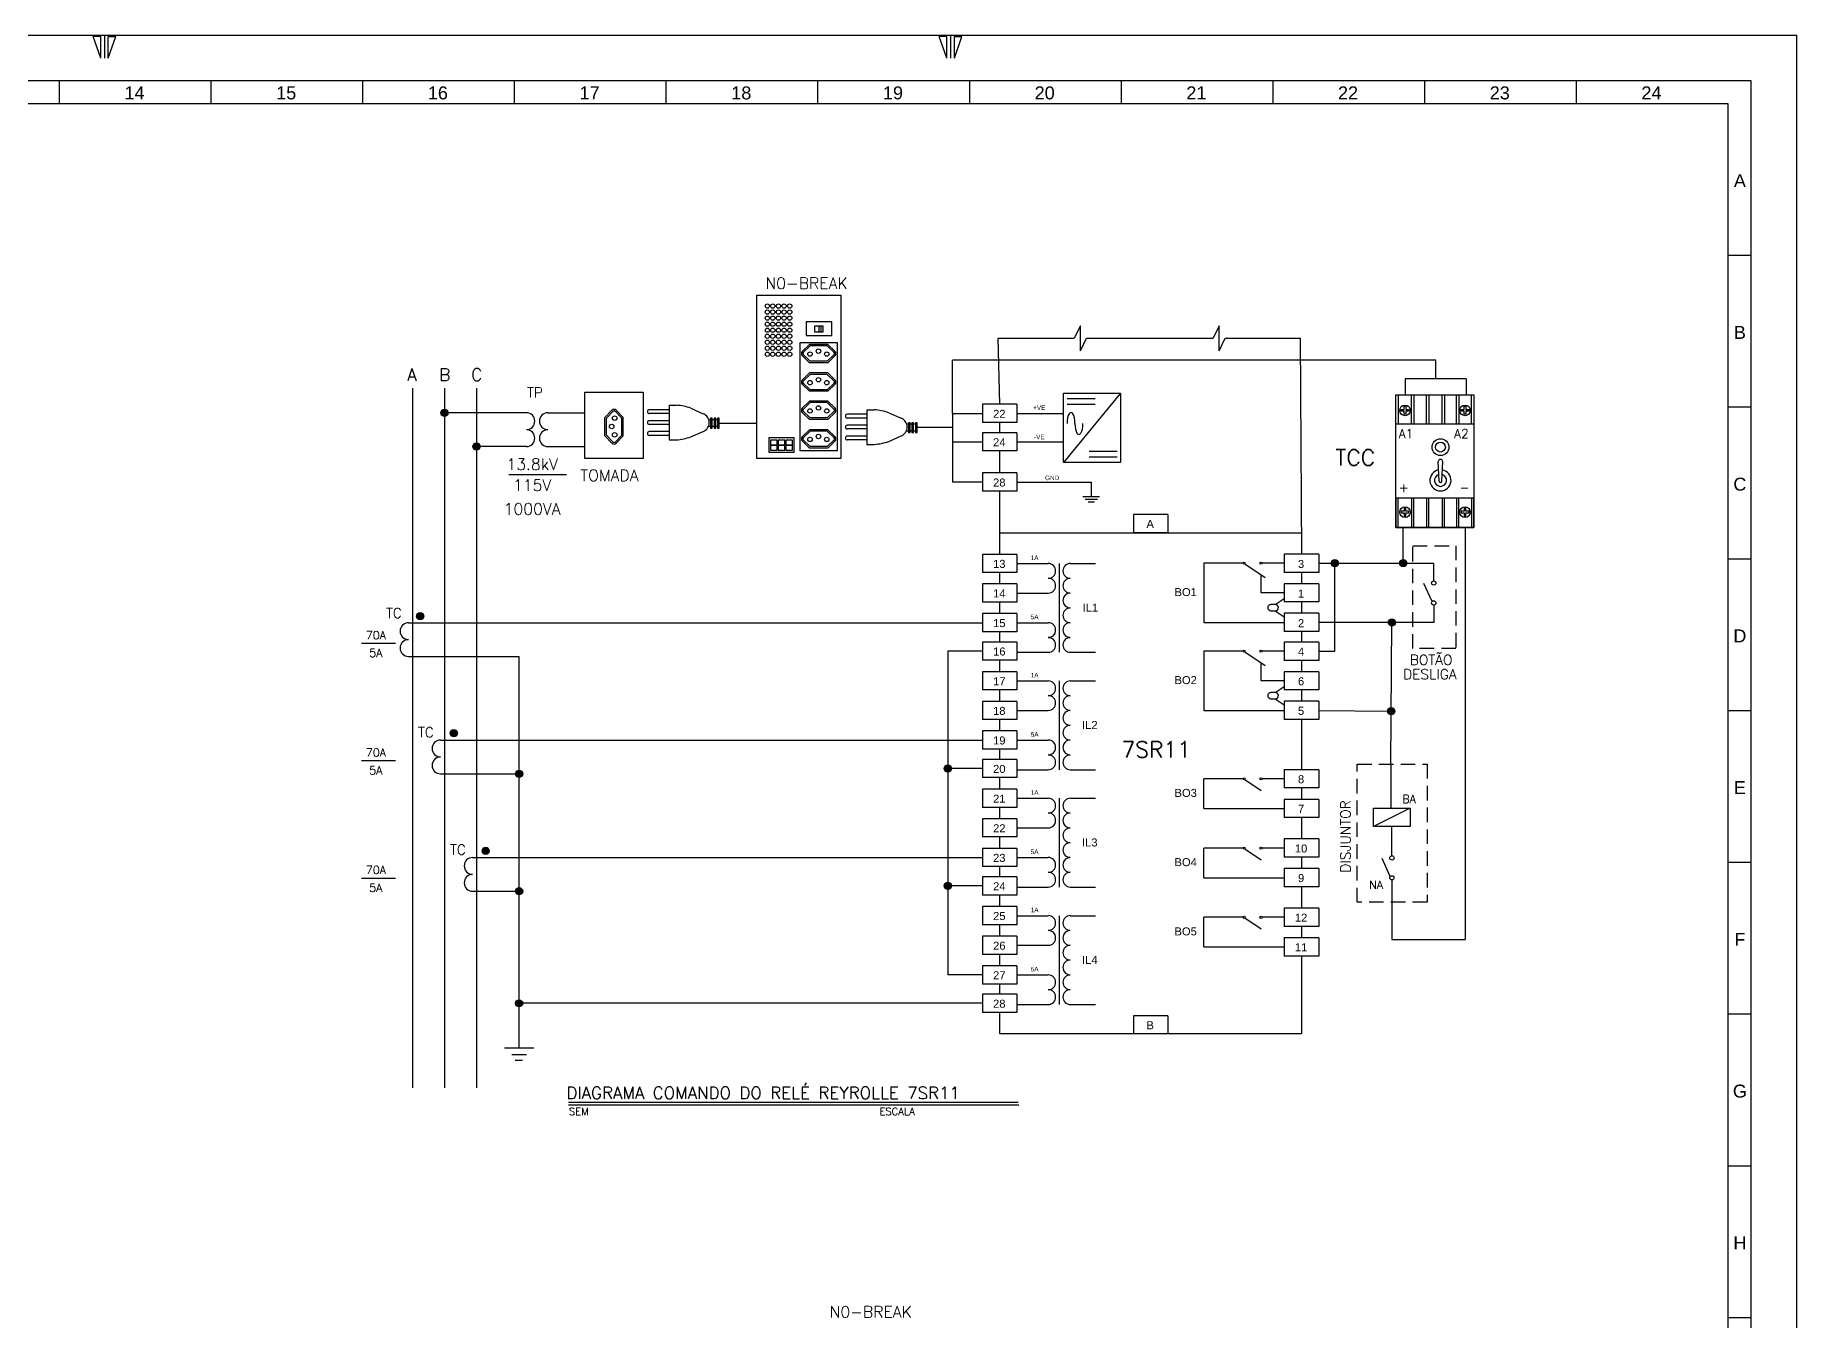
# Model space of a CAD drawing. Header units: millimetres. Extents: x 4701 to 5972, y 985 to 1750.
# Drawn here: x 5156.5 to 5541.6, y 1370.2 to 1651.3 of the extents above; entities that cross this region are included whole.
import ezdxf
from ezdxf.enums import TextEntityAlignment as Align

# ---------------------------------------------------------------- set-up
doc = ezdxf.new("R2010")
doc.units = ezdxf.units.MM
doc.linetypes.add('DASHED', pattern=[19.05, 12.7, -6.35])
for name, color, linetype in [('CT00035', 2, 'Continuous'), ('DIMENSÕES', 1, 'Continuous'), ('HACHURAS', 6, 'Continuous'), ('PEN1', 1, 'Continuous'), ('PEN2', 2, 'Continuous'), ('PEN3', 3, 'Continuous'), ('PEN4', 4, 'Continuous'), ('PEN6', 6, 'Continuous'), ('TEXTO 2', 2, 'Continuous'), ('TEXTO 4', 4, 'Continuous'), ('TEXTO3', 3, 'Continuous')]:
    doc.layers.add(name, color=color, linetype=linetype)
doc.styles.add('ROMANS', font='romans.shx', dxfattribs={"height": 1.8})
doc.styles.add('ROMANS1', font='romans.shx', dxfattribs={"height": 1.8})
doc.styles.get("Standard").update_dxf_attribs({"font": 'arial.ttf'})
doc.styles.add('TEXTO STAHL', font='arial.ttf')

msp = doc.modelspace()

# ---------------------------------------------------------------- hatches: boundary and pattern name
at = {"layer": 'TEXTO3'}
h = msp.add_hatch(color=256, dxfattribs=at)
h.paths.add_polyline_path([(5245.97, 1569.51, 0.414214), (5245.18, 1568.73), (5245.97, 1568.73)])
h.paths.add_polyline_path([(5245.97, 1569.51), (5245.97, 1568.73), (5246.76, 1568.73, 0.414214)])
h.paths.add_polyline_path([(5246.76, 1568.73), (5245.18, 1568.73, 1)])
h = msp.add_hatch(color=256, dxfattribs=at)
h.paths.add_polyline_path([(5252.97, 1562.14, 0.414214), (5252.18, 1561.35), (5252.97, 1561.35)])
h.paths.add_polyline_path([(5252.97, 1562.14), (5252.97, 1561.35), (5253.76, 1561.35, 0.414214)])
h.paths.add_polyline_path([(5253.76, 1561.35), (5252.18, 1561.35, 1)])
h = msp.add_hatch(color=256, dxfattribs=at)
h.paths.add_polyline_path([(5440.65, 1536.62, 0.414214), (5439.86, 1535.84), (5440.65, 1535.84)])
h.paths.add_polyline_path([(5440.65, 1536.62), (5440.65, 1535.84), (5441.43, 1535.84, 0.414214)])
h.paths.add_polyline_path([(5441.43, 1535.84), (5439.86, 1535.84, 1)])
h = msp.add_hatch(color=256, dxfattribs=at)
h.paths.add_polyline_path([(5455.61, 1536.62, 0.414214), (5454.82, 1535.84), (5455.61, 1535.84)])
h.paths.add_polyline_path([(5455.61, 1536.62), (5455.61, 1535.84), (5456.4, 1535.84, 0.414214)])
h.paths.add_polyline_path([(5456.4, 1535.84), (5454.82, 1535.84, 1)])
h = msp.add_hatch(color=256, dxfattribs=at)
h.paths.add_polyline_path([(5240.67, 1525.06, 0.414214), (5239.88, 1524.27), (5240.67, 1524.27)])
h.paths.add_polyline_path([(5240.67, 1525.06), (5240.67, 1524.27), (5241.46, 1524.27, 0.414214)])
h.paths.add_polyline_path([(5241.46, 1524.27), (5239.88, 1524.27, 1)])
h = msp.add_hatch(color=256, dxfattribs=at)
h.paths.add_polyline_path([(5453.12, 1523.68, 0.414214), (5452.34, 1522.89), (5453.12, 1522.89)])
h.paths.add_polyline_path([(5453.12, 1523.68), (5453.12, 1522.89), (5453.91, 1522.89, 0.414214)])
h.paths.add_polyline_path([(5453.91, 1522.89), (5452.34, 1522.89, 1)])
h = msp.add_hatch(color=256, dxfattribs=at)
h.paths.add_polyline_path([(5452.99, 1504.28, 0.414214), (5452.2, 1503.49), (5452.99, 1503.49)])
h.paths.add_polyline_path([(5452.99, 1504.28), (5452.99, 1503.49), (5453.78, 1503.49, 0.414214)])
h.paths.add_polyline_path([(5453.78, 1503.49), (5452.2, 1503.49, 1)])
h = msp.add_hatch(color=256, dxfattribs=at)
h.paths.add_polyline_path([(5248.03, 1499.46, 0.414214), (5247.24, 1498.68), (5248.03, 1498.68)])
h.paths.add_polyline_path([(5248.03, 1499.46), (5248.03, 1498.68), (5248.81, 1498.68, 0.414214)])
h.paths.add_polyline_path([(5248.81, 1498.68), (5247.24, 1498.68, 1)])
h = msp.add_hatch(color=256, dxfattribs=at)
h.paths.add_polyline_path([(5262.29, 1490.58, 0.414214), (5261.51, 1489.79), (5262.29, 1489.79)])
h.paths.add_polyline_path([(5262.29, 1490.58), (5262.29, 1489.79), (5263.08, 1489.79, 0.414214)])
h.paths.add_polyline_path([(5263.08, 1489.79), (5261.51, 1489.79, 1)])
h = msp.add_hatch(color=256, dxfattribs=at)
h.paths.add_polyline_path([(5356.02, 1491.74, 0.414214), (5355.23, 1490.95), (5356.02, 1490.95)])
h.paths.add_polyline_path([(5356.02, 1491.74), (5356.02, 1490.95), (5356.81, 1490.95, 0.414214)])
h.paths.add_polyline_path([(5356.81, 1490.95), (5355.23, 1490.95, 1)])
h = msp.add_hatch(color=256, dxfattribs=at)
h.paths.add_polyline_path([(5254.98, 1473.76, 0.414214), (5254.2, 1472.97), (5254.98, 1472.97)])
h.paths.add_polyline_path([(5254.98, 1473.76), (5254.98, 1472.97), (5255.77, 1472.97, 0.414214)])
h.paths.add_polyline_path([(5255.77, 1472.97), (5254.2, 1472.97, 1)])
h = msp.add_hatch(color=256, dxfattribs=at)
h.paths.add_polyline_path([(5262.29, 1464.91, 0.414214), (5261.51, 1464.12), (5262.29, 1464.12)])
h.paths.add_polyline_path([(5262.29, 1464.91), (5262.29, 1464.12), (5263.08, 1464.12, 0.414214)])
h.paths.add_polyline_path([(5263.08, 1464.12), (5261.51, 1464.12, 1)])
h = msp.add_hatch(color=256, dxfattribs=at)
h.paths.add_polyline_path([(5356.02, 1466.07, 0.414214), (5355.23, 1465.28), (5356.02, 1465.28)])
h.paths.add_polyline_path([(5356.02, 1466.07), (5356.02, 1465.28), (5356.81, 1465.28, 0.414214)])
h.paths.add_polyline_path([(5356.81, 1465.28), (5355.23, 1465.28, 1)])
h = msp.add_hatch(color=256, dxfattribs=at)
h.paths.add_polyline_path([(5262.29, 1440.4, 0.414214), (5261.51, 1439.61), (5262.29, 1439.61)])
h.paths.add_polyline_path([(5262.29, 1440.4), (5262.29, 1439.61), (5263.08, 1439.61, 0.414214)])
h.paths.add_polyline_path([(5263.08, 1439.61), (5261.51, 1439.61, 1)])

# ---------------------------------------------------------------- linework, layer by layer
at = {"layer": 'DIMENSÕES'}
for p, q in [((5393.8, 1573.03), (5381.35, 1557.84)), ((5382.09, 1571.87), (5388.23, 1571.87)), ((5363.61, 1570.58), (5363.61, 1566.59)), ((5371.15, 1570.58), (5363.61, 1570.58)), ((5371.15, 1570.58), (5371.15, 1566.59)), ((5371.15, 1568.58), (5381.35, 1568.58)), ((5382.09, 1570.59), (5388.23, 1570.59)), ((5371.15, 1566.59), (5363.61, 1566.59)), ((5363.61, 1564.36), (5363.61, 1560.38)), ((5371.15, 1564.36), (5363.61, 1564.36)), ((5371.15, 1564.36), (5371.15, 1560.38)), ((5371.15, 1560.38), (5363.61, 1560.38)), ((5371.15, 1562.37), (5381.35, 1562.37)), ((5393.06, 1560.28), (5386.92, 1560.28)), ((5393.06, 1559), (5386.92, 1559)), ((5260.04, 1555.2), (5272.62, 1555.2)), ((5363.61, 1555.57), (5363.61, 1551.58)), ((5371.15, 1555.57), (5363.61, 1555.57)), ((5371.15, 1555.57), (5371.15, 1551.58)), ((5371.15, 1553.57), (5387.38, 1553.57)), ((5387.38, 1553.57), (5387.38, 1550.4)), ((5371.15, 1551.58), (5363.61, 1551.58)), ((5385.56, 1550.4), (5389.2, 1550.4)), ((5386.02, 1549.82), (5388.74, 1549.82)), ((5386.7, 1549.24), (5388.06, 1549.24)), ((5363.61, 1537.77), (5363.61, 1533.79)), ((5371.15, 1537.77), (5363.61, 1537.77)), ((5371.15, 1537.77), (5371.15, 1533.79)), ((5429.59, 1537.83), (5429.59, 1533.84)), ((5437.13, 1537.83), (5429.59, 1537.83)), ((5437.13, 1537.83), (5437.13, 1533.84)), ((5371.15, 1533.79), (5363.61, 1533.79)), ((5380.4, 1535.78), (5380.4, 1516.36)), ((5437.13, 1533.84), (5429.59, 1533.84)), ((5433.36, 1533.84), (5433.36, 1531.36)), ((5363.61, 1531.3), (5363.61, 1527.31)), ((5371.15, 1531.3), (5363.61, 1531.3)), ((5371.15, 1531.3), (5371.15, 1527.31)), ((5429.59, 1531.36), (5429.59, 1527.37)), ((5437.13, 1531.36), (5429.59, 1531.36)), ((5437.13, 1531.36), (5437.13, 1527.37)), ((5371.15, 1527.31), (5363.61, 1527.31)), ((5427.63, 1526.82), (5429.59, 1528.13)), ((5427.63, 1525.43), (5429.59, 1524.12)), ((5437.13, 1527.37), (5429.59, 1527.37)), ((5433.36, 1527.37), (5433.36, 1524.88)), ((5363.61, 1524.83), (5363.61, 1520.84)), ((5371.15, 1524.83), (5363.61, 1524.83)), ((5371.15, 1524.83), (5371.15, 1520.84)), ((5429.59, 1524.88), (5429.59, 1520.9)), ((5437.13, 1524.88), (5429.59, 1524.88)), ((5437.13, 1524.88), (5437.13, 1520.9)), ((5371.15, 1520.84), (5363.61, 1520.84)), ((5363.61, 1518.61), (5363.61, 1514.62)), ((5371.15, 1518.61), (5363.61, 1518.61)), ((5371.15, 1518.61), (5371.15, 1514.62)), ((5437.13, 1520.9), (5429.59, 1520.9)), ((5429.59, 1518.59), (5429.59, 1514.6)), ((5437.13, 1518.59), (5429.59, 1518.59)), ((5433.36, 1520.9), (5433.36, 1518.59)), ((5437.13, 1518.59), (5437.13, 1514.6)), ((5371.15, 1514.62), (5363.61, 1514.62)), ((5437.13, 1514.6), (5429.59, 1514.6)), ((5433.36, 1514.6), (5433.36, 1512.12)), ((5363.61, 1512.11), (5363.61, 1508.12)), ((5371.15, 1512.11), (5363.61, 1512.11)), ((5371.15, 1512.11), (5371.15, 1508.12)), ((5380.4, 1510.11), (5380.4, 1490.69)), ((5429.59, 1512.12), (5429.59, 1508.13)), ((5437.13, 1512.12), (5429.59, 1512.12)), ((5437.13, 1512.12), (5437.13, 1508.13)), ((5371.15, 1508.12), (5363.61, 1508.12)), ((5427.63, 1507.58), (5429.59, 1508.89)), ((5427.63, 1506.19), (5429.59, 1504.88)), ((5437.13, 1508.13), (5429.59, 1508.13)), ((5433.36, 1508.13), (5433.36, 1505.64)), ((5363.61, 1505.63), (5363.61, 1501.64)), ((5371.15, 1505.63), (5363.61, 1505.63)), ((5371.15, 1505.63), (5371.15, 1501.64)), ((5429.59, 1505.64), (5429.59, 1501.66)), ((5437.13, 1505.64), (5429.59, 1505.64)), ((5437.13, 1505.64), (5437.13, 1501.66)), ((5371.15, 1501.64), (5363.61, 1501.64)), ((5363.61, 1499.16), (5363.61, 1495.17)), ((5371.15, 1499.16), (5363.61, 1499.16)), ((5371.15, 1499.16), (5371.15, 1495.17)), ((5437.13, 1501.66), (5429.59, 1501.66)), ((5371.15, 1495.17), (5363.61, 1495.17)), ((5363.61, 1492.94), (5363.61, 1488.96)), ((5371.15, 1492.94), (5363.61, 1492.94)), ((5371.15, 1492.94), (5371.15, 1488.96)), ((5429.59, 1490.68), (5429.59, 1486.7)), ((5437.13, 1490.68), (5429.59, 1490.68)), ((5437.13, 1490.68), (5437.13, 1486.7)), ((5371.15, 1488.96), (5363.61, 1488.96)), ((5437.13, 1486.7), (5429.59, 1486.7)), ((5363.61, 1486.44), (5363.61, 1482.45)), ((5371.15, 1486.44), (5363.61, 1486.44)), ((5371.15, 1486.44), (5371.15, 1482.45)), ((5380.4, 1484.44), (5380.4, 1465.02)), ((5429.59, 1484.21), (5429.59, 1480.22)), ((5437.13, 1484.21), (5429.59, 1484.21)), ((5437.13, 1484.21), (5437.13, 1480.22)), ((5371.15, 1482.45), (5363.61, 1482.45)), ((5363.61, 1479.96), (5363.61, 1475.98)), ((5371.15, 1479.96), (5363.61, 1479.96)), ((5371.15, 1479.96), (5371.15, 1475.98)), ((5437.13, 1480.22), (5429.59, 1480.22)), ((5371.15, 1475.98), (5363.61, 1475.98)), ((5429.59, 1475.55), (5429.59, 1471.56)), ((5437.13, 1475.55), (5429.59, 1475.55)), ((5437.13, 1475.55), (5437.13, 1471.56)), ((5363.61, 1473.49), (5363.61, 1469.5)), ((5371.15, 1473.49), (5363.61, 1473.49)), ((5371.15, 1473.49), (5371.15, 1469.5)), ((5437.13, 1471.56), (5429.59, 1471.56)), ((5371.15, 1469.5), (5363.61, 1469.5)), ((5429.59, 1469.07), (5429.59, 1465.09)), ((5437.13, 1469.07), (5429.59, 1469.07)), ((5437.13, 1469.07), (5437.13, 1465.09)), ((5363.61, 1467.27), (5363.61, 1463.29)), ((5371.15, 1467.27), (5363.61, 1467.27)), ((5371.15, 1467.27), (5371.15, 1463.29)), ((5437.13, 1465.09), (5429.59, 1465.09)), ((5371.15, 1463.29), (5363.61, 1463.29)), ((5363.61, 1460.77), (5363.61, 1456.78)), ((5371.15, 1460.77), (5363.61, 1460.77)), ((5371.15, 1460.77), (5371.15, 1456.78)), ((5429.59, 1460.41), (5429.59, 1456.42)), ((5437.13, 1460.41), (5429.59, 1460.41)), ((5437.13, 1460.41), (5437.13, 1456.42)), ((5371.15, 1456.78), (5363.61, 1456.78)), ((5380.4, 1458.77), (5380.4, 1439.35)), ((5437.13, 1456.42), (5429.59, 1456.42)), ((5363.61, 1454.3), (5363.61, 1450.31)), ((5371.15, 1454.3), (5363.61, 1454.3)), ((5371.15, 1454.3), (5371.15, 1450.31)), ((5429.59, 1453.94), (5429.59, 1449.95)), ((5437.13, 1453.94), (5429.59, 1453.94)), ((5437.13, 1453.94), (5437.13, 1449.95)), ((5371.15, 1450.31), (5363.61, 1450.31)), ((5437.13, 1449.95), (5429.59, 1449.95)), ((5363.61, 1447.82), (5363.61, 1443.83)), ((5371.15, 1447.82), (5363.61, 1447.82)), ((5371.15, 1447.82), (5371.15, 1443.83)), ((5371.15, 1443.83), (5363.61, 1443.83)), ((5363.61, 1441.61), (5363.61, 1437.62)), ((5371.15, 1441.61), (5363.61, 1441.61)), ((5371.15, 1441.61), (5371.15, 1437.62)), ((5371.15, 1437.62), (5363.61, 1437.62))]:
    msp.add_line(p, q, dxfattribs=at)
msp.add_lwpolyline([(5381.35, 1573.03), (5393.8, 1573.03), (5393.8, 1557.84), (5381.35, 1557.84)], close=True, dxfattribs=at)
for points in [[(5427.63, 1526.82), (5426.67, 1526.82)], [(5426.67, 1525.43), (5427.63, 1525.43)], [(5427.63, 1507.58), (5426.67, 1507.58)], [(5426.67, 1506.19), (5427.63, 1506.19)]]:
    msp.add_lwpolyline(points, dxfattribs=at)
for centre, start, end in [((5426.67, 1526.13), 90, 270), ((5427.63, 1526.13), 270, 90), ((5426.67, 1506.89), 90, 270), ((5427.63, 1506.89), 270, 90)]:
    msp.add_arc(centre, 0.697, start, end, dxfattribs=at)
for centre, start_param, end_param in [((5382.96, 1566.39), 1.570796, 4.712389), ((5384.69, 1566.39), 4.712389, 7.853982)]:
    msp.add_ellipse(centre, major_axis=(0, -2.43), ratio=0.355264, start_param=start_param, end_param=end_param, dxfattribs=at)
at = {"layer": 'HACHURAS'}
for p, q in [((5420.99, 1535.71), (5425.38, 1532.69)), ((5461.91, 1527.45), (5460.12, 1531.39)), ((5420.99, 1516.47), (5425.38, 1513.45)), ((5420.99, 1488.56), (5424.51, 1486.15)), ((5420.99, 1473.42), (5424.51, 1471.01)), ((5452.76, 1467.35), (5450.98, 1471.28)), ((5420.99, 1458.28), (5424.51, 1455.87))]:
    msp.add_line(p, q, dxfattribs=at)
at = {"layer": 'PEN1'}
for p, q in [((4700.64, 1651.28), (5541.64, 1651.28)), ((5170.82, 1651), (5169.16, 1651)), ((5170.82, 1646.28), (5169.16, 1651)), ((5170.82, 1646.28), (5170.82, 1651)), ((5171.64, 1651.28), (5171.64, 1646.28)), ((5172.45, 1646.28), (5172.45, 1651)), ((5172.45, 1651), (5174.11, 1651)), ((5172.45, 1646.28), (5174.11, 1651)), ((5355.82, 1651), (5354.16, 1651)), ((5355.82, 1646.28), (5354.16, 1651)), ((5355.82, 1646.28), (5355.82, 1651)), ((5356.64, 1651.28), (5356.64, 1646.28)), ((5357.45, 1646.28), (5357.45, 1651)), ((5357.45, 1651), (5359.11, 1651)), ((5357.45, 1646.28), (5359.11, 1651)), ((5541.64, 1057.28), (5541.64, 1651.28)), ((5161.81, 1636.28), (5161.81, 1641.28)), ((5194.97, 1636.28), (5194.97, 1641.28)), ((5228.14, 1636.28), (5228.14, 1641.28)), ((5261.31, 1636.28), (5261.31, 1641.28)), ((5294.47, 1636.28), (5294.47, 1641.28)), ((5327.64, 1636.28), (5327.64, 1641.28)), ((5360.81, 1636.28), (5360.81, 1641.28)), ((5393.97, 1636.28), (5393.97, 1641.28)), ((5427.14, 1636.28), (5427.14, 1641.28)), ((5460.31, 1636.28), (5460.31, 1641.28)), ((5493.47, 1636.28), (5493.47, 1641.28)), ((5526.64, 1636.28), (4730.64, 1636.28)), ((5526.64, 1072.28), (5526.64, 1636.28)), ((5531.64, 1603.1), (5526.64, 1603.1)), ((5385.01, 1587.73), (5383.67, 1585.01)), ((5385.01, 1582.29), (5385.01, 1587.73)), ((5415.38, 1587.73), (5414.04, 1585.01)), ((5415.38, 1582.29), (5415.38, 1587.73)), ((5385.01, 1582.29), (5386.31, 1585.01)), ((5415.38, 1582.29), (5416.68, 1585.01)), ((5531.64, 1569.93), (5526.64, 1569.93)), ((5531.64, 1536.75), (5526.64, 1536.75)), ((5227.81, 1518.35), (5235.23, 1518.35)), ((5531.64, 1503.57), (5526.64, 1503.57)), ((5227.81, 1492.68), (5235.23, 1492.68)), ((5457.12, 1482.28), (5449.12, 1478.28)), ((5531.64, 1470.4), (5526.64, 1470.4)), ((5227.81, 1467.01), (5235.23, 1467.01)), ((5531.64, 1437.22), (5526.64, 1437.22)), ((5531.64, 1404.04), (5526.64, 1404.04)), ((5531.64, 1370.87), (5526.64, 1370.87))]:
    msp.add_line(p, q, dxfattribs=at)
at = {"layer": 'PEN1', "color": 1}
for p, q in [((5325.78, 1583.69), (5324.17, 1582.14)), ((5325.91, 1583.36), (5324.4, 1581.9)), ((5329.8, 1583.69), (5325.78, 1583.69)), ((5329.67, 1583.36), (5325.91, 1583.36)), ((5329.67, 1583.36), (5331.18, 1581.9)), ((5329.8, 1583.69), (5331.41, 1582.14)), ((5325.78, 1579.67), (5324.17, 1581.23)), ((5325.91, 1580), (5324.4, 1581.46)), ((5329.8, 1579.67), (5325.78, 1579.67)), ((5329.8, 1579.67), (5325.78, 1579.67)), ((5329.67, 1580), (5325.91, 1580)), ((5329.67, 1580), (5331.18, 1581.46)), ((5329.8, 1579.67), (5331.41, 1581.23)), ((5325.78, 1577.45), (5324.17, 1575.89)), ((5325.91, 1577.12), (5324.4, 1575.66)), ((5329.8, 1577.45), (5325.78, 1577.45)), ((5329.67, 1577.12), (5325.91, 1577.12)), ((5329.67, 1577.12), (5331.18, 1575.66)), ((5329.8, 1577.45), (5331.41, 1575.89)), ((5325.78, 1573.43), (5324.17, 1574.98)), ((5325.91, 1573.76), (5324.4, 1575.22)), ((5329.8, 1573.43), (5325.78, 1573.43)), ((5329.8, 1573.43), (5325.78, 1573.43)), ((5329.67, 1573.76), (5325.91, 1573.76)), ((5329.67, 1573.76), (5331.18, 1575.22)), ((5329.8, 1573.43), (5331.41, 1574.98)), ((5281.05, 1567.68), (5282.6, 1569.29)), ((5281.05, 1563.67), (5281.05, 1567.68)), ((5281.38, 1567.55), (5282.84, 1569.06)), ((5281.38, 1563.8), (5281.38, 1567.55)), ((5284.74, 1567.55), (5283.28, 1569.06)), ((5285.07, 1567.68), (5283.51, 1569.29)), ((5284.74, 1563.8), (5284.74, 1567.55)), ((5285.07, 1563.67), (5285.07, 1567.68)), ((5285.07, 1563.67), (5285.07, 1567.68)), ((5295.07, 1569.39), (5290.75, 1569.39)), ((5295.07, 1568.58), (5290.75, 1568.58)), ((5325.78, 1571.28), (5324.17, 1569.72)), ((5325.78, 1567.26), (5324.17, 1568.81)), ((5325.91, 1570.95), (5324.4, 1569.48)), ((5325.91, 1567.59), (5324.4, 1569.05)), ((5329.8, 1571.28), (5325.78, 1571.28)), ((5329.67, 1570.95), (5325.91, 1570.95)), ((5329.67, 1567.59), (5325.91, 1567.59)), ((5329.67, 1570.95), (5331.18, 1569.48)), ((5329.67, 1567.59), (5331.18, 1569.05)), ((5329.8, 1571.28), (5331.41, 1569.72)), ((5329.8, 1567.26), (5331.41, 1568.81)), ((5338.35, 1568.4), (5334.03, 1568.4)), ((5338.35, 1567.58), (5334.03, 1567.58)), ((5281.38, 1563.8), (5282.84, 1562.29)), ((5284.74, 1563.8), (5283.28, 1562.29)), ((5295.07, 1567), (5290.75, 1567)), ((5295.07, 1566.19), (5290.75, 1566.19)), ((5295.07, 1564.61), (5290.75, 1564.61)), ((5295.07, 1563.79), (5290.75, 1563.79)), ((5304.16, 1565.72), (5303.66, 1565.72)), ((5304.16, 1567.22), (5303.76, 1567.22)), ((5304.92, 1567.22), (5304.51, 1567.22)), ((5304.92, 1565.72), (5304.51, 1565.72)), ((5305.68, 1567.22), (5305.27, 1567.22)), ((5305.68, 1565.72), (5305.27, 1565.72)), ((5325.78, 1565.03), (5324.17, 1563.48)), ((5325.91, 1564.7), (5324.4, 1563.24)), ((5329.8, 1567.26), (5325.78, 1567.26)), ((5329.8, 1567.26), (5325.78, 1567.26)), ((5329.8, 1565.03), (5325.78, 1565.03)), ((5329.67, 1564.7), (5325.91, 1564.7)), ((5329.67, 1564.7), (5331.18, 1563.24)), ((5329.8, 1565.03), (5331.41, 1563.48)), ((5338.35, 1566.01), (5334.03, 1566.01)), ((5338.35, 1565.19), (5334.03, 1565.19)), ((5347.43, 1564.72), (5346.93, 1564.72)), ((5347.43, 1566.23), (5347.03, 1566.23)), ((5348.19, 1566.23), (5347.78, 1566.23)), ((5348.19, 1564.72), (5347.78, 1564.72)), ((5348.95, 1566.23), (5348.55, 1566.23)), ((5348.95, 1564.72), (5348.55, 1564.72)), ((5281.05, 1563.67), (5282.6, 1562.06)), ((5285.07, 1563.67), (5283.51, 1562.06)), ((5325.78, 1561.01), (5324.17, 1562.57)), ((5325.91, 1561.34), (5324.4, 1562.81)), ((5329.8, 1561.01), (5325.78, 1561.01)), ((5329.8, 1561.01), (5325.78, 1561.01)), ((5329.67, 1561.34), (5325.91, 1561.34)), ((5329.67, 1561.34), (5331.18, 1562.81)), ((5329.8, 1561.01), (5331.41, 1562.57)), ((5338.35, 1563.62), (5334.03, 1563.62)), ((5338.35, 1562.8), (5334.03, 1562.8)), ((5463.43, 1553.79), (5463.26, 1558.06)), ((5464.05, 1553.79), (5464.22, 1558.06)), ((5371.56, 1417.31), (5273.08, 1417.31))]:
    msp.add_line(p, q, dxfattribs=at)
for points in [[(5330.69, 1588.65), (5325.09, 1588.65), (5325.09, 1585.66), (5330.69, 1585.66)], [(5328.8, 1587.68), (5326.85, 1587.68), (5326.85, 1586.45), (5328.8, 1586.45)], [(5328.32, 1587.68), (5327.82, 1587.68), (5327.82, 1586.45), (5328.32, 1586.45)], [(5331.89, 1584.02), (5323.69, 1584.02), (5323.69, 1560.47), (5331.89, 1560.47)], [(5453.96, 1572.64), (5471.03, 1572.64), (5471.03, 1543.63), (5453.96, 1543.63)], [(5453.96, 1572.64), (5471.03, 1572.64), (5471.03, 1566.21), (5453.96, 1566.21)], [(5453.96, 1572.64), (5454.49, 1572.64), (5454.49, 1566.21), (5453.96, 1566.21)], [(5457.38, 1572.64), (5457.92, 1572.64), (5457.92, 1566.21), (5457.38, 1566.21)], [(5460.68, 1572.64), (5461.22, 1572.64), (5461.22, 1566.21), (5460.68, 1566.21)], [(5464.08, 1572.64), (5464.61, 1572.64), (5464.61, 1566.21), (5464.08, 1566.21)], [(5467.22, 1572.64), (5467.75, 1572.64), (5467.75, 1566.21), (5467.22, 1566.21)], [(5470.5, 1572.64), (5471.03, 1572.64), (5471.03, 1566.21), (5470.5, 1566.21)], [(5304.51, 1567.54), (5304.16, 1567.54), (5304.16, 1565.39), (5304.51, 1565.39)], [(5305.27, 1567.54), (5304.92, 1567.54), (5304.92, 1565.39), (5305.27, 1565.39)], [(5306.04, 1567.54), (5305.68, 1567.54), (5305.68, 1565.39), (5306.04, 1565.39)], [(5347.78, 1566.55), (5347.43, 1566.55), (5347.43, 1564.4), (5347.78, 1564.4)], [(5348.55, 1566.55), (5348.19, 1566.55), (5348.19, 1564.4), (5348.55, 1564.4)], [(5349.31, 1566.55), (5348.95, 1566.55), (5348.95, 1564.4), (5349.31, 1564.4)], [(5322.45, 1563.26), (5316.91, 1563.26), (5316.91, 1560.11), (5322.45, 1560.11)], [(5318.72, 1562.71), (5317.28, 1562.71), (5317.28, 1561.72), (5318.72, 1561.72)], [(5318.72, 1561.57), (5317.28, 1561.57), (5317.28, 1560.59), (5318.72, 1560.59)], [(5320.37, 1562.71), (5318.93, 1562.71), (5318.93, 1561.72), (5320.37, 1561.72)], [(5320.37, 1561.57), (5318.93, 1561.57), (5318.93, 1560.59), (5320.37, 1560.59)], [(5322.03, 1562.71), (5320.59, 1562.71), (5320.59, 1561.72), (5322.03, 1561.72)], [(5322.03, 1561.57), (5320.59, 1561.57), (5320.59, 1560.59), (5322.03, 1560.59)], [(5453.96, 1543.63), (5471.03, 1543.63), (5471.03, 1550.05), (5453.96, 1550.05)], [(5453.96, 1543.63), (5454.49, 1543.63), (5454.49, 1550.05), (5453.96, 1550.05)], [(5457.38, 1543.63), (5457.92, 1543.63), (5457.92, 1550.05), (5457.38, 1550.05)], [(5460.68, 1543.63), (5461.22, 1543.63), (5461.22, 1550.05), (5460.68, 1550.05)], [(5464.08, 1543.63), (5464.61, 1543.63), (5464.61, 1550.05), (5464.08, 1550.05)], [(5467.22, 1543.63), (5467.75, 1543.63), (5467.75, 1550.05), (5467.22, 1550.05)], [(5470.5, 1543.63), (5471.03, 1543.63), (5471.03, 1550.05), (5470.5, 1550.05)]]:
    msp.add_lwpolyline(points, close=True, dxfattribs=at)
for points in [[(5455.81, 1569.07), (5455.12, 1569.07), (5455.12, 1569.43), (5455.81, 1569.43)], [(5455.81, 1569.43), (5455.81, 1570.15), (5456.16, 1570.15), (5456.16, 1569.43)], [(5456.16, 1569.07), (5456.16, 1568.42), (5455.81, 1568.42), (5455.81, 1569.07)], [(5456.16, 1569.43), (5456.85, 1569.43), (5456.85, 1569.07), (5456.16, 1569.07)], [(5468.94, 1569.07), (5468.25, 1569.07), (5468.25, 1569.43), (5468.94, 1569.43)], [(5468.94, 1569.43), (5468.94, 1570.15), (5469.29, 1570.15), (5469.29, 1569.43)], [(5469.29, 1569.07), (5469.29, 1568.42), (5468.94, 1568.42), (5468.94, 1569.07)], [(5469.29, 1569.43), (5469.98, 1569.43), (5469.98, 1569.07), (5469.29, 1569.07)], [(5455.81, 1547.19), (5455.12, 1547.19), (5455.12, 1546.84), (5455.81, 1546.84)], [(5456.16, 1547.19), (5456.16, 1547.85), (5455.81, 1547.85), (5455.81, 1547.19)], [(5455.81, 1546.84), (5455.81, 1546.11), (5456.16, 1546.11), (5456.16, 1546.84)], [(5456.16, 1546.84), (5456.85, 1546.84), (5456.85, 1547.19), (5456.16, 1547.19)], [(5468.94, 1547.19), (5468.25, 1547.19), (5468.25, 1546.84), (5468.94, 1546.84)], [(5469.29, 1547.19), (5469.29, 1547.85), (5468.94, 1547.85), (5468.94, 1547.19)], [(5468.94, 1546.84), (5468.94, 1546.11), (5469.29, 1546.11), (5469.29, 1546.84)], [(5469.29, 1546.84), (5469.98, 1546.84), (5469.98, 1547.19), (5469.29, 1547.19)]]:
    msp.add_lwpolyline(points, dxfattribs=at)
for centre, radius in [((5316.56, 1592.05), 0.467), ((5316.56, 1590.74), 0.467), ((5317.76, 1592.05), 0.467), ((5317.76, 1590.74), 0.467), ((5318.98, 1592.05), 0.467), ((5318.98, 1590.74), 0.467), ((5320.23, 1592.05), 0.467), ((5320.23, 1590.74), 0.467), ((5321.47, 1592.05), 0.467), ((5321.47, 1590.74), 0.467), ((5316.56, 1589.42), 0.467), ((5316.56, 1588.1), 0.467), ((5316.56, 1586.79), 0.467), ((5317.76, 1589.42), 0.467), ((5317.76, 1588.1), 0.467), ((5317.76, 1586.79), 0.467), ((5318.98, 1589.42), 0.467), ((5318.98, 1588.1), 0.467), ((5318.98, 1586.79), 0.467), ((5320.23, 1589.42), 0.467), ((5320.23, 1588.1), 0.467), ((5320.23, 1586.79), 0.467), ((5321.47, 1589.42), 0.467), ((5321.47, 1588.1), 0.467), ((5321.47, 1586.79), 0.467), ((5316.56, 1585.47), 0.467), ((5316.56, 1584.15), 0.467), ((5316.56, 1582.84), 0.467), ((5317.76, 1585.47), 0.467), ((5317.76, 1584.15), 0.467), ((5317.76, 1582.84), 0.467), ((5318.98, 1585.47), 0.467), ((5318.98, 1584.15), 0.467), ((5318.98, 1582.84), 0.467), ((5320.23, 1585.47), 0.467), ((5320.23, 1584.15), 0.467), ((5320.23, 1582.84), 0.467), ((5321.47, 1585.47), 0.467), ((5321.47, 1584.15), 0.467), ((5321.47, 1582.84), 0.467), ((5316.56, 1581.52), 0.467), ((5317.76, 1581.52), 0.467), ((5318.98, 1581.52), 0.467), ((5320.23, 1581.52), 0.467), ((5321.47, 1581.52), 0.467), ((5325.9, 1581.56), 0.484), ((5327.74, 1582.21), 0.484), ((5329.56, 1581.56), 0.484), ((5325.9, 1575.32), 0.484), ((5327.74, 1575.96), 0.484), ((5329.56, 1575.32), 0.484), ((5283.18, 1567.56), 0.484), ((5325.9, 1569.14), 0.484), ((5327.74, 1569.79), 0.484), ((5329.56, 1569.14), 0.484), ((5455.99, 1569.25), 1.16), ((5469.11, 1569.25), 1.16), ((5282.53, 1565.72), 0.484), ((5283.18, 1563.91), 0.484), ((5327.74, 1563.55), 0.484), ((5325.9, 1562.9), 0.484), ((5329.56, 1562.9), 0.484), ((5463.74, 1561.22), 1.84), ((5463.74, 1561.22), 1.07), ((5455.99, 1547.01), 1.16), ((5469.11, 1547.01), 1.16)]:
    msp.add_circle(centre, radius, dxfattribs=at)
at = {"layer": 'PEN1'}
for centre, radius in [((5420.8, 1535.84), 0.231), ((5424.51, 1535.84), 0.231), ((5462.27, 1531.51), 0.463), ((5462.27, 1527.16), 0.463), ((5420.8, 1516.6), 0.231), ((5424.51, 1516.6), 0.231), ((5420.8, 1488.69), 0.231), ((5424.51, 1488.69), 0.231), ((5420.8, 1473.55), 0.231), ((5424.51, 1473.55), 0.231), ((5453.12, 1471.41), 0.463), ((5453.12, 1467.05), 0.463), ((5420.8, 1458.42), 0.231), ((5424.51, 1458.42), 0.231)]:
    msp.add_circle(centre, radius, dxfattribs=at)
at = {"layer": 'PEN1', "color": 1}
for centre, radius, start, end in [((5324.74, 1581.68), 0.725, 141.1271, 218.8729), ((5324.74, 1581.68), 0.395, 141.1271, 218.8729), ((5330.85, 1581.68), 0.395, 321.1271, 38.8729), ((5330.85, 1581.68), 0.725, 321.1271, 38.8729), ((5324.74, 1575.44), 0.725, 141.1271, 218.8729), ((5324.74, 1575.44), 0.395, 141.1271, 218.8729), ((5330.85, 1575.44), 0.395, 321.1271, 38.8729), ((5330.85, 1575.44), 0.725, 321.1271, 38.8729), ((5283.06, 1568.73), 0.725, 51.1271, 128.8729), ((5283.06, 1568.73), 0.395, 51.1271, 128.8729), ((5290.75, 1568.98), 0.408, 90, 270), ((5324.74, 1569.27), 0.725, 141.1271, 218.8729), ((5324.74, 1569.27), 0.395, 141.1271, 218.8729), ((5330.85, 1569.27), 0.395, 321.1271, 38.8729), ((5330.85, 1569.27), 0.725, 321.1271, 38.8729), ((5334.03, 1567.99), 0.408, 90, 270), ((5290.75, 1566.59), 0.408, 90, 270), ((5290.75, 1564.2), 0.408, 90, 270), ((5334.03, 1565.6), 0.408, 90, 270), ((5283.06, 1562.62), 0.725, 231.1271, 308.8729), ((5283.06, 1562.62), 0.395, 231.1271, 308.8729), ((5324.74, 1563.02), 0.725, 141.1271, 218.8729), ((5324.74, 1563.02), 0.395, 141.1271, 218.8729), ((5330.85, 1563.02), 0.395, 321.1271, 38.8729), ((5330.85, 1563.02), 0.725, 321.1271, 38.8729), ((5334.03, 1563.21), 0.408, 90, 270), ((5463.74, 1553.96), 2.31, 100.3157, 79.9296), ((5463.74, 1558.06), 0.481, 0, 180), ((5463.74, 1553.96), 1.32, 106.4393, 73.9988), ((5463.74, 1553.79), 0.311, 180, 355.4377)]:
    msp.add_arc(centre, radius, start, end, dxfattribs=at)
at = {"layer": 'PEN2'}
for p, q in [((5367.38, 1570.58), (5367.06, 1585.01)), ((5367.06, 1585.01), (5383.67, 1585.01)), ((5386.31, 1585.01), (5414.04, 1585.01)), ((5416.68, 1585.01), (5433.04, 1585.01)), ((5433.04, 1585.01), (5433.36, 1537.83)), ((5295.07, 1570.39), (5295.07, 1562.8)), ((5295.07, 1570.39), (5296.67, 1570.39)), ((5299.83, 1569.74), (5302.53, 1568.53)), ((5338.35, 1569.39), (5338.35, 1561.81)), ((5338.35, 1569.39), (5339.94, 1569.39)), ((5343.1, 1568.75), (5345.8, 1567.54)), ((5299.83, 1563.45), (5302.53, 1564.65)), ((5367.38, 1564.36), (5367.38, 1566.59)), ((5295.07, 1562.8), (5296.67, 1562.8)), ((5338.35, 1561.81), (5339.94, 1561.81)), ((5343.1, 1562.46), (5345.8, 1563.66)), ((5367.38, 1555.57), (5367.38, 1560.38)), ((5367.38, 1537.77), (5367.38, 1551.58)), ((5396.6, 1546.5), (5396.6, 1542.51)), ((5404.14, 1546.5), (5396.6, 1546.5)), ((5404.14, 1546.5), (5404.14, 1542.51)), ((5367.38, 1542.51), (5433.36, 1542.51)), ((5404.14, 1542.51), (5396.6, 1542.51)), ((5367.38, 1531.3), (5367.38, 1533.79)), ((5367.38, 1524.83), (5367.38, 1527.31)), ((5367.38, 1518.61), (5367.38, 1520.84)), ((5367.38, 1512.11), (5367.38, 1514.62)), ((5367.38, 1505.63), (5367.38, 1508.12)), ((5367.38, 1499.16), (5367.38, 1501.64)), ((5433.36, 1501.66), (5433.36, 1490.68)), ((5367.38, 1492.94), (5367.38, 1495.17)), ((5367.38, 1486.44), (5367.38, 1488.96)), ((5433.36, 1486.7), (5433.36, 1484.21)), ((5367.38, 1479.96), (5367.38, 1482.45)), ((5433.36, 1480.22), (5433.36, 1475.55)), ((5367.38, 1473.49), (5367.38, 1475.98)), ((5433.36, 1471.56), (5433.36, 1469.07)), ((5367.38, 1467.27), (5367.38, 1469.5)), ((5433.36, 1465.09), (5433.36, 1460.41)), ((5367.38, 1460.77), (5367.38, 1463.29)), ((5367.38, 1454.3), (5367.38, 1456.78)), ((5433.36, 1456.42), (5433.36, 1453.94)), ((5367.38, 1447.82), (5367.38, 1450.31)), ((5433.36, 1449.95), (5433.36, 1432.91)), ((5367.38, 1441.61), (5367.38, 1443.83)), ((5367.38, 1432.91), (5367.38, 1437.62)), ((5396.6, 1436.89), (5396.6, 1432.91)), ((5404.14, 1436.89), (5396.6, 1436.89)), ((5404.14, 1436.89), (5404.14, 1432.91)), ((5433.36, 1432.91), (5367.38, 1432.91)), ((5404.14, 1432.91), (5396.6, 1432.91))]:
    msp.add_line(p, q, dxfattribs=at)
for centre, radius, start, end in [((5295.59, 1557.08), 13.35, 71.4662, 85.363), ((5301.77, 1566.59), 2.09, 291.4608, 68.5392), ((5338.86, 1556.09), 13.35, 71.4662, 85.363), ((5345.04, 1565.6), 2.09, 291.4608, 68.5392), ((5295.59, 1576.11), 13.35, 274.637, 288.5338), ((5338.86, 1575.12), 13.35, 274.637, 288.5338)]:
    msp.add_arc(centre, radius, start, end, dxfattribs=at)
at = {"layer": 'PEN3'}
msp.add_lwpolyline([(5314.26, 1594.45), (5332.66, 1594.45), (5332.66, 1558.71), (5314.26, 1558.71)], close=True, dxfattribs=at)
at = {"layer": 'PEN6'}
for p, q in [((5531.64, 1641.28), (4725.64, 1641.28)), ((5531.64, 1067.28), (5531.64, 1641.28)), ((5238.97, 1574.13), (5238.97, 1421.11)), ((5245.97, 1574.13), (5245.97, 1421.11)), ((5252.97, 1574.13), (5252.97, 1421.11))]:
    msp.add_line(p, q, dxfattribs=at)
at = {"layer": 'TEXTO 2'}
for points in [[(5276.67, 1573.26), (5289.44, 1573.26), (5289.44, 1558.71), (5276.67, 1558.71)], [(5457.12, 1478.28), (5449.12, 1478.28), (5449.12, 1482.28), (5457.12, 1482.28)]]:
    msp.add_lwpolyline(points, close=True, dxfattribs=at)
at = {"layer": 'TEXTO 2', "linetype": 'DASHED', "ltscale": 0.25}
for points in [[(5457.67, 1539.65), (5467.12, 1539.65), (5467.12, 1517.18), (5457.67, 1517.18)], [(5445.53, 1491.92), (5460.82, 1491.92), (5460.82, 1461.7), (5445.53, 1461.7)]]:
    msp.add_lwpolyline(points, close=True, dxfattribs=at)
at = {"layer": 'TEXTO 4', "linetype": 'Continuous', "ltscale": 50}
msp.add_line((5371.38, 1417.94), (5273.08, 1417.94), dxfattribs=at)
at = {"layer": 'TEXTO3'}
for p, q in [((5462.7, 1580.24), (5357.08, 1580.24)), ((5357.08, 1568.58), (5357.08, 1580.24)), ((5462.7, 1576.16), (5462.7, 1580.24)), ((5456.04, 1576.16), (5456.04, 1572.64)), ((5469.36, 1576.16), (5456.04, 1576.16)), ((5469.36, 1576.16), (5469.36, 1572.64)), ((5261.37, 1568.73), (5245.97, 1568.73)), ((5263.89, 1568.73), (5261.37, 1568.73)), ((5268.56, 1568.73), (5271.08, 1568.73)), ((5271.08, 1568.73), (5276.67, 1568.73)), ((5357.08, 1568.58), (5363.61, 1568.58)), ((5357.08, 1568.58), (5357.08, 1553.57)), ((5306.04, 1566.47), (5314.26, 1566.47)), ((5357.08, 1565.48), (5349.31, 1565.48)), ((5261.37, 1561.35), (5252.97, 1561.35)), ((5263.89, 1561.35), (5261.37, 1561.35)), ((5268.56, 1561.35), (5271.08, 1561.35)), ((5271.08, 1561.35), (5276.67, 1561.35)), ((5357.08, 1562.37), (5363.61, 1562.37)), ((5363.61, 1553.57), (5357.08, 1553.57)), ((5455.61, 1535.84), (5455.61, 1543.52)), ((5469.11, 1543.63), (5469.11, 1453.58)), ((5371.15, 1535.78), (5377.97, 1535.78)), ((5382.8, 1535.78), (5388.32, 1535.78)), ((5420.57, 1535.84), (5412.02, 1535.84)), ((5412.02, 1535.84), (5412.02, 1522.89)), ((5424.51, 1529.36), (5424.51, 1533.29)), ((5429.59, 1535.84), (5424.74, 1535.84)), ((5437.13, 1535.84), (5462.27, 1535.84)), ((5440.65, 1516.6), (5440.65, 1535.84)), ((5462.27, 1531.97), (5462.27, 1535.84)), ((5371.15, 1529.31), (5377.97, 1529.31)), ((5429.59, 1529.36), (5424.51, 1529.36)), ((5462.27, 1526.69), (5462.27, 1522.89)), ((5238.12, 1522.83), (5240.65, 1522.83)), ((5238.12, 1522.83), (5240.65, 1522.83)), ((5240.65, 1522.83), (5363.61, 1522.83)), ((5371.15, 1522.83), (5377.97, 1522.83)), ((5412.02, 1522.89), (5429.59, 1522.89)), ((5462.27, 1522.89), (5437.13, 1522.89)), ((5452.91, 1491.92), (5453.12, 1522.89)), ((5238.12, 1515.46), (5240.65, 1515.46)), ((5240.65, 1515.46), (5262.29, 1515.46)), ((5262.29, 1429.9), (5262.29, 1515.46)), ((5363.61, 1516.62), (5356.02, 1516.62)), ((5356.02, 1516.62), (5356.02, 1445.83)), ((5371.15, 1516.36), (5377.97, 1516.36)), ((5382.8, 1516.36), (5388.32, 1516.36)), ((5420.57, 1516.6), (5412.02, 1516.6)), ((5412.02, 1516.6), (5412.02, 1503.65)), ((5424.51, 1510.12), (5424.51, 1514.05)), ((5429.59, 1516.6), (5424.74, 1516.6)), ((5437.13, 1516.6), (5440.65, 1516.6)), ((5371.15, 1510.11), (5377.97, 1510.11)), ((5382.8, 1510.11), (5388.32, 1510.11)), ((5429.59, 1510.12), (5424.51, 1510.12)), ((5371.15, 1503.64), (5377.97, 1503.64)), ((5412.02, 1503.65), (5429.59, 1503.65)), ((5437.13, 1503.65), (5452.99, 1503.49)), ((5245.12, 1497.16), (5247.65, 1497.16)), ((5247.65, 1497.16), (5363.61, 1497.16)), ((5371.15, 1497.16), (5377.97, 1497.16)), ((5363.61, 1490.95), (5356.02, 1490.95)), ((5371.15, 1490.69), (5377.97, 1490.69)), ((5382.8, 1490.69), (5388.32, 1490.69)), ((5452.91, 1491.92), (5452.91, 1482.28)), ((5245.12, 1489.79), (5247.65, 1489.79)), ((5247.65, 1489.79), (5262.29, 1489.79)), ((5420.57, 1488.69), (5412.02, 1488.69)), ((5412.02, 1482.22), (5412.02, 1488.69)), ((5429.59, 1488.69), (5424.74, 1488.69)), ((5371.15, 1484.44), (5377.97, 1484.44)), ((5382.8, 1484.44), (5388.32, 1484.44)), ((5412.02, 1482.22), (5429.59, 1482.22)), ((5371.15, 1477.97), (5377.97, 1477.97)), ((5453.12, 1471.87), (5453.12, 1478.28)), ((5252.12, 1471.5), (5254.65, 1471.5)), ((5252.12, 1471.5), (5254.65, 1471.5)), ((5254.65, 1471.5), (5363.61, 1471.5)), ((5371.15, 1471.5), (5377.97, 1471.5)), ((5420.57, 1473.55), (5412.02, 1473.55)), ((5412.02, 1467.08), (5412.02, 1473.55)), ((5429.59, 1473.55), (5424.74, 1473.55)), ((5252.12, 1464.12), (5254.65, 1464.12)), ((5254.65, 1464.12), (5262.29, 1464.12)), ((5363.61, 1465.28), (5356.02, 1465.28)), ((5371.15, 1465.02), (5377.97, 1465.02)), ((5382.8, 1465.02), (5388.32, 1465.02)), ((5412.02, 1467.08), (5429.59, 1467.08)), ((5453.12, 1466.59), (5453.12, 1453.58)), ((5371.15, 1458.77), (5377.97, 1458.77)), ((5382.8, 1458.77), (5388.32, 1458.77)), ((5420.57, 1458.42), (5412.02, 1458.42)), ((5412.02, 1451.94), (5412.02, 1458.42)), ((5429.59, 1458.42), (5424.74, 1458.42)), ((5371.15, 1452.3), (5377.97, 1452.3)), ((5453.12, 1453.58), (5469.11, 1453.58)), ((5412.02, 1451.94), (5429.59, 1451.94)), ((5363.61, 1445.83), (5356.02, 1445.83)), ((5371.15, 1445.83), (5377.97, 1445.83)), ((5363.61, 1439.61), (5262.29, 1439.61)), ((5371.15, 1439.35), (5377.97, 1439.35)), ((5382.8, 1439.35), (5388.32, 1439.35)), ((5259.1, 1429.9), (5265.49, 1429.9)), ((5260.73, 1428.44), (5263.93, 1428.44)), ((5261.41, 1427.21), (5263.01, 1427.21))]:
    msp.add_line(p, q, dxfattribs=at)
for centre in [(5245.97, 1568.73), (5252.97, 1561.35), (5440.65, 1535.84), (5455.61, 1535.84), (5240.67, 1524.27), (5453.12, 1522.89), (5452.99, 1503.49), (5248.03, 1498.68), (5262.29, 1489.79), (5356.02, 1490.95), (5254.98, 1472.97), (5262.29, 1464.12), (5356.02, 1465.28), (5262.29, 1439.61)]:
    msp.add_circle(centre, 0.788, dxfattribs=at)
for centre, radius, start, end in [((5263.89, 1566.88), 1.84, 270, 90), ((5268.56, 1566.88), 1.84, 90, 270), ((5263.89, 1563.19), 1.84, 270, 90), ((5268.56, 1563.19), 1.84, 90, 270), ((5377.97, 1534.16), 1.62, 270, 90), ((5382.8, 1534.16), 1.62, 90, 270), ((5377.97, 1530.92), 1.62, 270, 90), ((5382.8, 1530.92), 1.62, 90, 270), ((5382.8, 1527.69), 1.62, 90, 270), ((5382.8, 1524.45), 1.62, 90, 270), ((5238.12, 1520.99), 1.84, 90, 270), ((5377.97, 1521.21), 1.62, 270, 90), ((5382.8, 1521.21), 1.62, 90, 270), ((5238.12, 1517.3), 1.84, 90, 270), ((5377.97, 1517.98), 1.62, 270, 90), ((5382.8, 1517.98), 1.62, 90, 270), ((5377.97, 1508.49), 1.62, 270, 90), ((5382.8, 1508.49), 1.62, 90, 270), ((5377.97, 1505.26), 1.62, 270, 90), ((5382.8, 1505.26), 1.62, 90, 270), ((5382.8, 1502.02), 1.62, 90, 270), ((5382.8, 1498.78), 1.62, 90, 270), ((5245.12, 1495.32), 1.84, 90, 270), ((5377.97, 1495.55), 1.62, 270, 90), ((5382.8, 1495.55), 1.62, 90, 270), ((5245.12, 1491.63), 1.84, 90, 270), ((5377.97, 1492.31), 1.62, 270, 90), ((5382.8, 1492.31), 1.62, 90, 270), ((5377.97, 1482.82), 1.62, 270, 90), ((5382.8, 1482.82), 1.62, 90, 270), ((5377.97, 1479.59), 1.62, 270, 90), ((5382.8, 1479.59), 1.62, 90, 270), ((5382.8, 1476.35), 1.62, 90, 270), ((5252.12, 1469.65), 1.84, 90, 270), ((5377.97, 1469.88), 1.62, 270, 90), ((5382.8, 1473.11), 1.62, 90, 270), ((5382.8, 1469.88), 1.62, 90, 270), ((5252.12, 1465.96), 1.84, 90, 270), ((5377.97, 1466.64), 1.62, 270, 90), ((5382.8, 1466.64), 1.62, 90, 270), ((5377.97, 1457.16), 1.62, 270, 90), ((5382.8, 1457.16), 1.62, 90, 270), ((5377.97, 1453.92), 1.62, 270, 90), ((5382.8, 1453.92), 1.62, 90, 270), ((5382.8, 1450.68), 1.62, 90, 270), ((5382.8, 1447.45), 1.62, 90, 270), ((5377.97, 1444.21), 1.62, 270, 90), ((5382.8, 1444.21), 1.62, 90, 270), ((5377.97, 1440.97), 1.62, 270, 90), ((5382.8, 1440.97), 1.62, 90, 270)]:
    msp.add_arc(centre, radius, start, end, dxfattribs=at)

# ---------------------------------------------------------------- texts
at = {"layer": 'CT00035', "style": 'ROMANS'}
for s, p in [('BOTÃO', (5457.03, 1513.6)), ('DESLIGA', (5455.57, 1510.46))]:
    msp.add_text(s, height=2.2, dxfattribs=at).set_placement(p)
msp.add_text('DISJUNTOR', height=2.2, rotation=90, dxfattribs=at).set_placement((5444.07, 1468.16))
at = {"layer": 'PEN1', "style": 'TEXTO STAHL'}
for s, height, p in [('14', 2.832, (5178.2, 1638.67)), ('15', 2.832, (5211.37, 1638.67)), ('16', 2.832, (5244.53, 1638.67)), ('17', 2.832, (5277.7, 1638.67)), ('18', 2.832, (5310.87, 1638.67)), ('19', 2.832, (5344.03, 1638.67)), ('20', 2.832, (5377.2, 1638.67)), ('21', 2.832, (5410.37, 1638.67)), ('22', 2.832, (5443.53, 1638.67)), ('23', 2.832, (5476.7, 1638.67)), ('24', 2.832, (5509.87, 1638.67)), ('A', 2.83, (5529.2, 1619.48)), ('B', 2.83, (5529.2, 1586.3)), ('C', 2.83, (5529.2, 1553.12)), ('D', 2.83, (5529.2, 1519.95)), ('E', 2.83, (5529.2, 1486.77)), ('F', 2.83, (5529.2, 1453.6)), ('G', 2.83, (5529.2, 1420.42)), ('H', 2.83, (5529.2, 1387.24))]:
    msp.add_text(s, height=height, dxfattribs=at).set_placement(p, align=Align.MIDDLE_CENTER)
at = {"layer": 'PEN1'}
for s, height, style, p in [('70A', 1.774, 'ROMANS', (5228.78, 1519.22)), ('5A', 1.774, 'ROMANS', (5229.51, 1515.33)), ('70A', 1.774, 'ROMANS', (5228.78, 1493.55)), ('5A', 1.774, 'ROMANS', (5229.51, 1489.66)), ('BA', 1.774, 'ROMANS', (5455.4, 1483.41)), ('70A', 1.774, 'ROMANS', (5228.78, 1467.89)), ('5A', 1.774, 'ROMANS', (5229.51, 1463.99)), ('NA', 1.774, 'ROMANS', (5448.15, 1464.63)), ('SEM                                                     ESCALA', 1.6, 'ROMANS1', (5273.17, 1415.18))]:
    msp.add_text(s, height=height, dxfattribs=dict(at, style=style)).set_placement(p)
at = {"layer": 'PEN2', "style": 'ROMANS'}
for s, height, p in [('A1', 1.966, (5454.6, 1563.21)), ('A2', 1.966, (5466.72, 1563.21)), ('+', 1.97, (5454.6, 1551.39)), ('-', 1.97, (5467.89, 1551.39))]:
    msp.add_text(s, height=height, dxfattribs=at).set_placement(p)
at = {"layer": 'PEN3', "style": 'ROMANS'}
for s, height, p in [('N0-BREAK', 2.5, (5316.14, 1595.81)), ('TP', 2.2, (5264.01, 1572.06)), ('13.8kV', 2.5, (5259.52, 1556.23)), ('TOMADA', 2.5, (5275.66, 1553.79)), ('115V ', 2.5, (5260.95, 1551.65)), ('1000VA', 2.5, (5258.92, 1546.45)), ('TC', 2.2, (5233.17, 1523.84)), ('TC', 2.2, (5240.16, 1497.77)), ('TC', 2.2, (5247.16, 1472.11)), ('N0-BREAK', 2.5, (5330.18, 1370.9))]:
    msp.add_text(s, height=height, dxfattribs=at).set_placement(p)
at = {"layer": 'PEN3'}
for s, height, p in [('22', 1.75, (5367.28, 1567.63)), ('+VE', 1, (5376.02, 1569.34)), ('-VE', 1, (5376.02, 1562.96)), ('24', 1.75, (5367.28, 1561.41)), ('28', 1.75, (5367.28, 1552.61)), ('GND', 1, (5378.84, 1554)), ('A', 1.75, (5400.27, 1543.55)), ('1A', 1, (5375, 1536.53)), ('13', 1.75, (5367.28, 1534.82)), ('3', 1.75, (5433.26, 1534.8)), ('14', 1.75, (5367.28, 1528.35)), ('BO1', 1.75, (5408.03, 1528.65)), ('1', 1.75, (5433.26, 1528.33)), ('IL1', 1.75, (5387.19, 1525.24)), ('15', 1.75, (5367.28, 1521.87)), ('5A', 1, (5375, 1523.59)), ('2', 1.75, (5433.26, 1521.85)), ('16', 1.75, (5367.28, 1515.66)), ('4', 1.75, (5433.26, 1515.64)), ('17', 1.75, (5367.28, 1509.15)), ('1A', 1, (5375, 1510.86)), ('BO2', 1.75, (5408.03, 1509.41)), ('6', 1.75, (5433.26, 1509.16)), ('18', 1.75, (5367.28, 1502.68)), ('5', 1.75, (5433.26, 1502.69)), ('5A', 1, (5375, 1497.92)), ('IL2', 1.75, (5387.07, 1499.58)), ('19', 1.75, (5367.28, 1496.21)), ('20', 1.75, (5367.28, 1489.99)), ('8', 1.75, (5433.26, 1487.73)), ('21', 1.75, (5367.28, 1483.48)), ('1A', 1, (5375, 1485.2)), ('BO3', 1.75, (5408.03, 1484.74)), ('7', 1.75, (5433.26, 1481.26)), ('22', 1.75, (5367.28, 1477.01)), ('IL3', 1.75, (5387.07, 1473.91)), ('23', 1.75, (5367.28, 1470.54)), ('5A', 1, (5375, 1472.25)), ('BO4', 1.75, (5408.03, 1469.6)), ('10', 1.75, (5433.26, 1472.59)), ('9', 1.75, (5433.26, 1466.12)), ('24', 1.75, (5367.28, 1464.32)), ('1A', 1, (5375, 1459.53)), ('25', 1.75, (5367.28, 1457.82)), ('BO5', 1.75, (5408.03, 1454.46)), ('12', 1.75, (5433.26, 1457.46)), ('26', 1.75, (5367.28, 1451.34)), ('11', 1.75, (5433.26, 1450.98)), ('IL4', 1.75, (5387.07, 1448.24)), ('27', 1.75, (5367.28, 1444.87)), ('5A', 1, (5375, 1446.58)), ('28', 1.75, (5367.28, 1438.65)), ('B', 1.75, (5400.27, 1433.94))]:
    msp.add_text(s, height=height, dxfattribs=at).set_placement(p, align=Align.CENTER)
at = {"layer": 'PEN4', "style": 'ROMANS'}
for s, height, p in [('A', 2.73, (5237.81, 1575.7)), ('B', 2.73, (5244.81, 1575.7)), ('C', 2.73, (5251.81, 1575.7)), ('TCC', 3.5, (5440.76, 1557.18)), ('7SR11', 3.5, (5394.01, 1493.37))]:
    msp.add_text(s, height=height, dxfattribs=at).set_placement(p)
at = {"layer": 'TEXTO 4', "linetype": 'Continuous', "ltscale": 50, "style": 'ROMANS'}
msp.add_text('DIAGRAMA COMANDO DO RELÉ REYROLLE 7SR11', height=2.666, dxfattribs=at).set_placement((5272.64, 1418.7))

doc.saveas('drawing.dxf')
